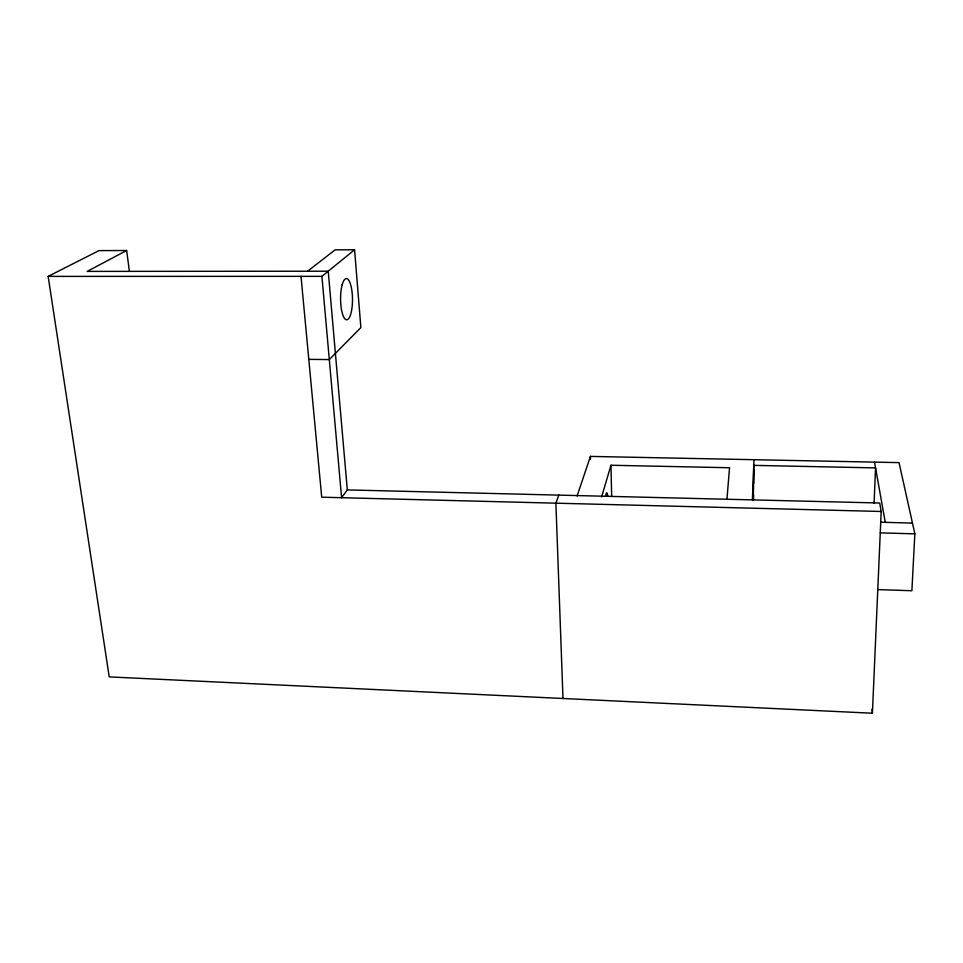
<?xml version="1.0" encoding="UTF-8"?>
<svg xmlns="http://www.w3.org/2000/svg" width="963" height="963" viewBox="0 0 963 963"><rect width="100%" height="100%" fill="white"/><g stroke="black" fill="none" stroke-linecap="round" stroke-linejoin="round"><path stroke-width="1.44" d="M753.343 499.917L753.752 465.37L875.56 467.898L874.079 503.372M753.487 499.905L753.548 495.439M753.692 483.522L753.848 470.125M752.729 499.749L752.861 496.499L752.922 499.725M752.404 499.833L753.981 459.7M129.415 271.313L126.635 250.512L98.984 250.609L48.15 276.393L109.228 676.893L872.406 713.222L881.181 511.485L879.701 503.011L347.318 489.914L341.588 497.715L321.907 276.345L354.589 249.778L360.872 327.589L329.31 359.56L308.798 359.368M577.078 496.017L590.439 456.402L899.033 462.625L914.85 533.839L911.889 590.74L877.835 589.585M726.957 499.099L729.545 467.741L610.963 465.249L601.646 496.812M558.853 495.114L555.88 503.18L562.994 698.5M307.606 271.229L335.112 249.838L354.589 249.778M126.635 250.512L87.139 271.397L328.227 271.205L347.318 489.914M48.15 276.393L321.907 276.345M881.181 511.485L321.714 497.197L301.01 276.345M880.772 522.223L912.455 523.078M880.302 532.876L914.85 533.839M874.524 462.132L885.262 522.343M871.924 709.201L872.406 713.222M590.439 456.402L590.524 459.327M610.963 465.249L611.674 496.463M605.607 496.126A16.094 1.757 -88.7 0 1 607.749 496.15M342.178 284.735A20.596 5.947 89.5 0 0 345.199 319.114A20.596 5.947 89.5 0 0 352.229 293.679A20.596 5.947 89.5 0 0 342.178 284.735"/></g></svg>
